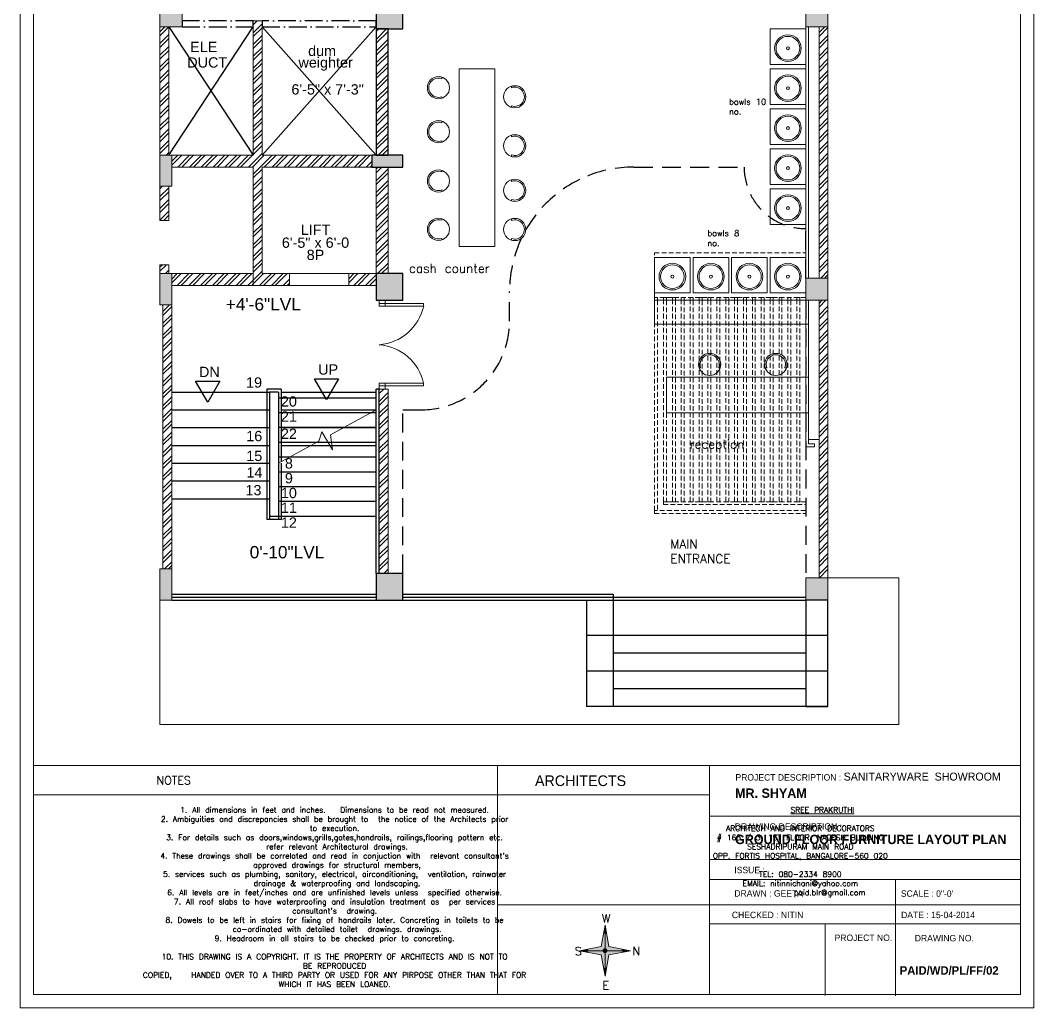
# Model space of a CAD drawing. Header units: inches. Extents: x 111501 to 134888, y 46021 to 52102.
# Drawn here: x 113693 to 114377, y 48145 to 48812 of the extents above; entities that cross this region are included whole.
import ezdxf
from ezdxf.enums import TextEntityAlignment as Align
from ezdxf.lldxf.tags import DXFTag

# ---------------------------------------------------------------- set-up
doc = ezdxf.new("R2010")
doc.units = ezdxf.units.IN
doc.header["$MEASUREMENT"] = 0
for name, pattern in [('ACAD_ISO10W100', [18, 12, -3, 0, -3]), ('DASHED', [19.05, 12.7, -6.35]), ('HIDDEN2', [4.7625, 3.175, -1.5875])]:
    doc.linetypes.add(name, pattern=pattern)
for name, color, linetype in [('10', 1, 'Continuous'), ('D', 251, 'Continuous'), ('H', 9, 'Continuous'), ('RO', 7, 'Continuous'), ('staircase', 6, 'Continuous')]:
    doc.layers.add(name, color=color, linetype=linetype)
for name, color, linetype, lineweight in [('column', 252, 'Continuous', 9), ('DOOR', 1, 'Continuous', 0), ('FURNITURE', 14, 'Continuous', 18), ('SHEET', 7, 'Continuous', 30), ('text', 7, 'Continuous', 0), ('wall', 7, 'Continuous', 9)]:
    doc.layers.add(name, color=color, linetype=linetype, lineweight=lineweight)
doc.styles.add('A', font='arial.ttf')
doc.styles.get("Standard").update_dxf_attribs({"font": 'txt.shx', "height": 6})
doc.styles.add('style4', font='GOTHIC.TTF', dxfattribs={"height": 18})
tags = doc.linetypes.add('02B1', pattern=[15, 12, -3]).pattern_tags.tags
tags[6:7] = [DXFTag(74, 4), DXFTag(75, 0), DXFTag(340, '0'), DXFTag(46, 1.0), DXFTag(50, 0.0), DXFTag(44, 0.0), DXFTag(45, 0.0)]
tags[4:5] = [DXFTag(74, 4), DXFTag(75, 0), DXFTag(340, '0'), DXFTag(46, 1.0), DXFTag(50, 0.0), DXFTag(44, 0.0), DXFTag(45, 0.0)]
pattern_1 = [(45, (14908.9597, 1823.8855), (-3.97747564, 3.97747564), []), (45, (14911.6114, 1823.8855), (-3.97747564, 3.97747564), [])]

msp = doc.modelspace()

# ---------------------------------------------------------------- hatches: boundary and pattern name
at = {"layer": 'column'}
h = msp.add_hatch(color=256, dxfattribs=at)
h.paths.add_polyline_path([(113787.26, 48818.54), (113787.26, 48807.54), (113798.26, 48807.54), (113798.26, 48818.54)])
h.paths.add_polyline_path([(113798.26, 48818.54), (113798.26, 48822.54), (113787.26, 48822.54), (113787.26, 48818.54)])
h.paths.add_polyline_path([(113798.26, 48807.54), (113802.26, 48807.54), (113802.26, 48818.54), (113798.26, 48818.54)])
h.paths.add_polyline_path([(113802.26, 48822.54), (113798.26, 48822.54), (113798.26, 48818.54), (113802.26, 48818.54)])
h = msp.add_hatch(color=256, dxfattribs=at)
h.paths.add_polyline_path([(113951.27, 48823.99), (113933.27, 48823.99), (113933.27, 48805.99), (113951.27, 48805.99)])
h.paths.add_polyline_path([(113930.27, 48712.7), (113951.27, 48712.7), (113951.27, 48720.7), (113930.27, 48720.7)])
h.paths.add_polyline_path([(113951.27, 48640.7), (113933.27, 48640.7), (113933.27, 48622.7), (113951.27, 48622.7)])
h = msp.add_hatch(color=256, dxfattribs=at)
h.paths.add_polyline_path([(114238.26, 48818.54), (114238.26, 48807.54), (114227.26, 48807.54), (114227.26, 48818.54)])
h.paths.add_polyline_path([(114227.26, 48818.54), (114227.26, 48822.54), (114238.26, 48822.54), (114238.26, 48818.54)])
h.paths.add_polyline_path([(114227.26, 48807.54), (114223.26, 48807.54), (114223.26, 48818.54), (114227.26, 48818.54)])
h.paths.add_polyline_path([(114223.26, 48822.54), (114227.26, 48822.54), (114227.26, 48818.54), (114223.26, 48818.54)])
h = msp.add_hatch(color=256, dxfattribs=at)
h.paths.add_polyline_path([(113787.27, 48720.7), (113787.27, 48699.7), (113795.27, 48699.7), (113795.27, 48720.7)])
h.paths.add_polyline_path([(113787.27, 48640.7), (113787.27, 48619.7), (113795.27, 48619.7), (113795.27, 48640.7)])
h = msp.add_hatch(color=256, dxfattribs=at)
h.paths.add_polyline_path([(114238.26, 48633.75), (114238.26, 48622.75), (114227.26, 48622.75), (114227.26, 48633.75)])
h.paths.add_polyline_path([(114227.26, 48633.75), (114227.26, 48637.75), (114238.26, 48637.75), (114238.26, 48633.75)])
h.paths.add_polyline_path([(114227.26, 48622.75), (114223.26, 48622.75), (114223.26, 48633.75), (114227.26, 48633.75)])
h.paths.add_polyline_path([(114223.26, 48637.75), (114227.26, 48637.75), (114227.26, 48633.75), (114223.26, 48633.75)])
for points in [[(113787.27, 48441.27), (113787.27, 48420.27), (113795.27, 48420.27), (113795.27, 48441.27)], [(113951.27, 48438.27), (113933.27, 48438.27), (113933.27, 48420.27), (113951.27, 48420.27)]]:
    msp.add_hatch(color=256, dxfattribs=at).paths.add_polyline_path(points)
h = msp.add_hatch(color=256, dxfattribs=at)
h.paths.add_polyline_path([(114238.26, 48431.27), (114238.26, 48420.27), (114227.26, 48420.27), (114227.26, 48431.27)])
h.paths.add_polyline_path([(114227.26, 48431.27), (114227.26, 48435.27), (114238.26, 48435.27), (114238.26, 48431.27)])
h.paths.add_polyline_path([(114227.26, 48420.27), (114223.26, 48420.27), (114223.26, 48431.27), (114227.26, 48431.27)])
h.paths.add_polyline_path([(114223.26, 48435.27), (114227.26, 48435.27), (114227.26, 48431.27), (114223.26, 48431.27)])
at = {"layer": 'SHEET', "lineweight": 5}
h = msp.add_hatch(color=0, dxfattribs=at)
h.set_gradient(color1=(186, 79, 131), one_color=1, tint=1, name='INVHEMISPHERICAL')
h.paths.add_polyline_path([(114074.57, 48183.4), (114076.34, 48182.26), (114085.1, 48180.53), (114086.71, 48171.82), (114087.76, 48170.77), (114087.76, 48183.4)])
h.paths.add_polyline_path([(114100.96, 48183.4), (114099.19, 48184.55), (114090.43, 48186.27), (114088.81, 48194.98), (114087.76, 48196.04), (114087.76, 48183.4)])
h = msp.add_hatch(color=0, dxfattribs=at)
h.set_gradient(color1=(186, 79, 131), one_color=1, tint=1, name='CURVED')
h.paths.add_polyline_path([(114087.76, 48196.04), (114086.71, 48194.98), (114085.1, 48186.27), (114076.34, 48184.55), (114074.57, 48183.4), (114087.76, 48183.4)])
h.paths.add_polyline_path([(114087.76, 48170.77), (114088.81, 48171.82), (114090.43, 48180.53), (114099.19, 48182.26), (114100.96, 48183.4), (114087.76, 48183.4)])
h = msp.add_hatch(color=0, dxfattribs=at)
h.set_gradient(color1=(0, 0, 41), one_color=1, tint=1, name='CYLINDER')
h.paths.add_polyline_path([(114087.76, 48200.65), (114086.71, 48194.98), (114087.76, 48196.04)])
h.paths.add_polyline_path([(114087.76, 48200.65), (114087.76, 48196.04), (114088.81, 48194.98)])
h = msp.add_hatch(color=0, dxfattribs=at)
h.set_gradient(color1=(0, 0, 41), one_color=1, tint=1, name='CURVED')
h.paths.add_polyline_path([(114070.52, 48183.4), (114074.57, 48183.4), (114076.34, 48184.55)])
h.paths.add_polyline_path([(114070.52, 48183.4), (114076.34, 48182.26), (114074.57, 48183.4)])
h = msp.add_hatch(color=0, dxfattribs=at)
h.set_gradient(color1=(186, 79, 131), one_color=1, tint=1, name='SPHERICAL')
edge = h.paths.add_edge_path()
edge.add_arc((114087.76, 48183.4), 1.39, 0, 360)
h = msp.add_hatch(color=0, dxfattribs=at)
h.set_gradient(color1=(0, 0, 41), one_color=1, tint=1, name='INVCURVED')
h.paths.add_polyline_path([(114105.01, 48183.4), (114100.96, 48183.4), (114099.19, 48182.26)])
h.paths.add_polyline_path([(114105.01, 48183.4), (114099.19, 48184.55), (114100.96, 48183.4)])
h = msp.add_hatch(color=0, dxfattribs=at)
h.set_gradient(color1=(0, 0, 41), one_color=1, tint=1)
h.paths.add_polyline_path([(114087.76, 48170.77), (114086.71, 48171.82), (114087.76, 48166.16)])
h.paths.add_polyline_path([(114087.76, 48166.16), (114088.81, 48171.82), (114087.76, 48170.77)])
at = {"layer": 'wall', "lineweight": 5}
h = msp.add_hatch(dxfattribs=at)
h.set_pattern_fill('ANSI32', color=256, scale=15, style=0)
h.set_pattern_definition(pattern_1)
h.paths.add_polyline_path([(113850.27, 48712.7), (113850.27, 48632.7), (113874.77, 48632.7), (113874.77, 48640.7), (113856.27, 48640.7), (113856.27, 48712.7), (113930.27, 48712.7), (113930.27, 48720.7), (113856.27, 48720.7), (113856.27, 48811.49), (113850.27, 48811.49), (113850.27, 48720.7), (113795.27, 48720.7), (113795.27, 48712.7)])
h = msp.add_hatch(dxfattribs=at)
h.set_pattern_fill('ANSI32', color=256, scale=15, style=0)
h.set_pattern_definition(pattern_1)
h.paths.add_polyline_path([(113787.26, 48807.49), (113793.26, 48807.49), (113793.26, 48720.7), (113787.27, 48720.7)])
h = msp.add_hatch(dxfattribs=at)
h.set_pattern_fill('ANSI32', color=256, scale=15, style=0)
h.set_pattern_definition(pattern_1)
h.paths.add_polyline_path([(113933.27, 48805.99), (113933.27, 48720.7), (113941.27, 48720.7), (113941.27, 48805.99)])
h = msp.add_hatch(dxfattribs=at)
h.set_pattern_fill('ANSI32', color=256, scale=15, style=0)
h.set_pattern_definition(pattern_1)
h.paths.add_polyline_path([(114232.26, 48637.7), (114238.26, 48637.7), (114238.26, 48807.49), (114232.26, 48807.49)])
h = msp.add_hatch(dxfattribs=at)
h.set_pattern_fill('ANSI32', color=256, scale=15, style=0)
h.set_pattern_definition(pattern_1)
h.paths.add_polyline_path([(113933.27, 48640.7), (113941.27, 48640.7), (113941.27, 48712.7), (113933.27, 48712.7)])
h = msp.add_hatch(dxfattribs=at)
h.set_pattern_fill('ANSI32', color=256, scale=15, style=0)
h.set_pattern_definition(pattern_1)
h.paths.add_polyline_path([(113787.27, 48676.7), (113793.27, 48676.7), (113793.27, 48699.7), (113787.27, 48699.7)])
h = msp.add_hatch(dxfattribs=at)
h.set_pattern_fill('ANSI32', color=256, scale=15, style=0)
h.set_pattern_definition(pattern_1)
h.paths.add_polyline_path([(113787.27, 48646.7), (113787.27, 48640.7), (113793.27, 48640.7), (113793.27, 48646.7)])
h = msp.add_hatch(dxfattribs=at)
h.set_pattern_fill('ANSI32', color=256, scale=15, style=0)
h.set_pattern_definition(pattern_1)
h.paths.add_polyline_path([(113795.27, 48632.7), (113850.27, 48632.7), (113850.27, 48640.7), (113795.27, 48640.7)])
h = msp.add_hatch(dxfattribs=at)
h.set_pattern_fill('ANSI32', color=256, scale=15, style=0)
h.set_pattern_definition(pattern_1)
h.paths.add_polyline_path([(113914.77, 48632.7), (113933.27, 48632.7), (113933.27, 48640.7), (113914.77, 48640.7)])
h = msp.add_hatch(dxfattribs=at)
h.set_pattern_fill('ANSI32', color=256, scale=15, style=0)
h.set_pattern_definition(pattern_1)
h.paths.add_polyline_path([(113795.27, 48441.27), (113795.27, 48619.7), (113789.27, 48619.7), (113789.27, 48441.27), (113795.27, 48441.27)])
h = msp.add_hatch(dxfattribs=at)
h.set_pattern_fill('ANSI32', color=256, scale=15, style=0)
h.set_pattern_definition(pattern_1)
h.paths.add_polyline_path([(114238.26, 48435.27), (114238.26, 48622.7), (114232.26, 48622.7), (114232.26, 48528.7), (114232.26, 48435.27)])
h = msp.add_hatch(dxfattribs=at)
h.set_pattern_fill('ANSI32', color=256, scale=15, style=0)
h.set_pattern_definition(pattern_1)
h.paths.add_polyline_path([(113941.27, 48438.27), (113941.27, 48461.27), (113941.27, 48465.27), (113941.27, 48562.7), (113935.27, 48562.7), (113935.27, 48438.27)])

# ---------------------------------------------------------------- linework, layer by layer
at = {"lineweight": 5}
msp.add_lwpolyline([(113935.27, 48438.27), (113941.27, 48438.27), (113941.27, 48562.7), (113935.27, 48562.7)], close=True, dxfattribs=at)
at = {"layer": '10', "linetype": 'Continuous'}
for p, q in [((113933.27, 48805.99), (113933.27, 48720.7)), ((113869.21, 48562.72), (113859.32, 48562.72)), ((113867.21, 48560.72), (113861.32, 48560.72))]:
    msp.add_line(p, q, dxfattribs=at)
for points in [[(113819.51, 48553.97), (113811.33, 48568.13), (113827.68, 48568.13)], [(113899.73, 48555.6), (113891.55, 48569.76), (113907.9, 48569.76)]]:
    msp.add_lwpolyline(points, close=True, dxfattribs=at)
at = {"layer": 'column'}
msp.add_line((113933.27, 48562.7), (113933.27, 48560.7), dxfattribs=at)
for points in [[(113787.26, 48822.49), (113802.26, 48822.49), (113802.26, 48807.49), (113787.26, 48807.49)], [(114238.26, 48822.49), (114223.26, 48822.49), (114223.26, 48807.49), (114238.26, 48807.49)], [(113795.27, 48699.7), (113795.27, 48720.7), (113787.27, 48720.7), (113787.27, 48699.7)], [(113795.27, 48619.7), (113795.27, 48640.7), (113787.27, 48640.7), (113787.27, 48619.7)], [(114238.26, 48637.7), (114223.26, 48637.7), (114223.26, 48622.7), (114238.26, 48622.7)], [(113795.27, 48420.27), (113795.27, 48441.27), (113787.27, 48441.27), (113787.27, 48420.27)], [(114238.26, 48435.27), (114223.26, 48435.27), (114223.26, 48420.27), (114238.26, 48420.27)]]:
    msp.add_lwpolyline(points, close=True, dxfattribs=at)
at = {"layer": 'DOOR', "linetype": 'Continuous'}
for p, q in [((113902.44, 48531.92), (113933.27, 48548.72)), ((113896.58, 48533.9), (113894.5, 48527.59)), ((113896.58, 48533.9), (113903.81, 48521.81)), ((113903.81, 48521.81), (113902.44, 48531.92)), ((113867.21, 48512.72), (113894.5, 48527.59))]:
    msp.add_line(p, q, dxfattribs=at)
at = {"layer": 'DOOR', "color": 5, "linetype": 'Continuous', "lineweight": 0, "elevation": 0.11}
for points in [[(113935.28, 48622.69), (113935.28, 48618.69), (113939.28, 48618.69), (113939.28, 48622.69)], [(113935.28, 48618.69), (113935.28, 48620.54), (113965.32, 48620.54), (113965.32, 48618.69)]]:
    msp.add_lwpolyline(points, close=True, dxfattribs=at)
at = {"layer": 'DOOR', "color": 5, "linetype": 'Continuous', "lineweight": 0}
for points in [[(113935.27, 48566.7), (113935.27, 48564.85), (113965.31, 48564.85), (113965.31, 48566.7)], [(113935.27, 48562.7), (113935.27, 48566.7), (113939.27, 48566.7), (113939.27, 48562.7)]]:
    msp.add_lwpolyline(points, close=True, dxfattribs=at)
for centre, start, end in [((113932.67, 48626.07, 0.17), 274.4624, 347.26518), ((113932.66, 48559.32, 0.06), 12.73574, 85.52163)]:
    msp.add_arc(centre, 33.48, start, end, dxfattribs=at)
at = {"layer": 'FURNITURE', "lineweight": 5}
for p, q in [((114223.26, 48807.49), (114223.26, 48635.67)), ((114225.26, 48807.49), (114225.26, 48637.7)), ((114232.26, 48622.7), (114121.26, 48622.7))]:
    msp.add_line(p, q, dxfattribs=at)
at = {"layer": 'FURNITURE', "lineweight": 0}
for p, q in [((113977.53, 48773.44), (113977.53, 48772.39)), ((114024.61, 48767.34), (114024.61, 48766.28)), ((113977.5, 48760.16), (113977.5, 48759.11)), ((114024.63, 48754.06), (114024.64, 48753)), ((113977.53, 48743.72), (113977.53, 48742.67)), ((113977.5, 48730.44), (113977.5, 48729.39)), ((114024.61, 48734.22), (114024.61, 48733.16)), ((114024.63, 48720.94), (114024.64, 48719.88)), ((113977.53, 48710.51), (113977.53, 48709.45)), ((114024.61, 48704.11), (114024.61, 48703.06)), ((113977.5, 48697.23), (113977.5, 48696.17)), ((114024.63, 48690.83), (114024.64, 48689.78)), ((113977.53, 48677.81), (113977.53, 48676.75)), ((114024.61, 48677.7), (114024.61, 48676.65)), ((113977.5, 48664.53), (113977.5, 48663.48)), ((114024.63, 48664.43), (114024.64, 48663.37)), ((114223.26, 48622.7), (114223.26, 48523.7)), ((114225.26, 48622.7), (114225.26, 48525.7)), ((114151.24, 48577.15), (114152.3, 48577.15)), ((114164.52, 48577.18), (114165.58, 48577.18)), ((114195.94, 48577.15), (114196.99, 48577.15)), ((114209.22, 48577.18), (114210.27, 48577.18)), ((114223.26, 48523.7), (114229.26, 48523.7)), ((114225.26, 48528.7), (114232.26, 48528.7)), ((114225.26, 48525.7), (114229.26, 48525.7)), ((114229.26, 48525.7), (114229.26, 48523.7))]:
    msp.add_line(p, q, dxfattribs=at)
for points in [[(114199.26, 48805.99), (114223.26, 48805.99), (114223.26, 48781.99), (114199.26, 48781.99)], [(113989.27, 48778.99), (114013.27, 48778.99), (114013.27, 48658.99), (113989.27, 48658.99)], [(114199.26, 48778.99), (114223.26, 48778.99), (114223.26, 48754.99), (114199.26, 48754.99)], [(114199.26, 48751.99), (114223.26, 48751.99), (114223.26, 48727.99), (114199.26, 48727.99)], [(114199.26, 48724.99), (114223.26, 48724.99), (114223.26, 48700.99), (114199.26, 48700.99)], [(114199.26, 48697.99), (114223.26, 48697.99), (114223.26, 48673.99), (114199.26, 48673.99)], [(114121.26, 48651.7), (114145.26, 48651.7), (114145.26, 48627.7), (114121.26, 48627.7)], [(114147.26, 48651.7), (114171.26, 48651.7), (114171.26, 48627.7), (114147.26, 48627.7)], [(114173.26, 48651.7), (114197.26, 48651.7), (114197.26, 48627.7), (114173.26, 48627.7)], [(114199.26, 48651.7), (114223.26, 48651.7), (114223.26, 48627.7), (114199.26, 48627.7)]]:
    msp.add_lwpolyline(points, close=True, dxfattribs=at)
at = {"layer": 'FURNITURE', "color": 254, "linetype": 'HIDDEN2', "lineweight": 5}
for points in [[(114121.26, 48654.7), (114223.26, 48654.7), (114223.26, 48624.7), (114121.26, 48624.7)], [(114121.26, 48622.7), (114123.26, 48622.7), (114123.26, 48480.7), (114121.26, 48480.7)], [(114127.26, 48622.7), (114129.26, 48622.7), (114129.26, 48486.7), (114127.26, 48486.7)], [(114133.26, 48622.7), (114135.26, 48622.7), (114135.26, 48486.7), (114133.26, 48486.7)], [(114139.26, 48622.7), (114141.26, 48622.7), (114141.26, 48486.7), (114139.26, 48486.7)], [(114145.26, 48622.7), (114147.26, 48622.7), (114147.26, 48486.7), (114145.26, 48486.7)], [(114151.26, 48622.7), (114153.26, 48622.7), (114153.26, 48486.7), (114151.26, 48486.7)], [(114157.26, 48622.7), (114159.26, 48622.7), (114159.26, 48486.7), (114157.26, 48486.7)], [(114163.26, 48622.7), (114165.26, 48622.7), (114165.26, 48486.7), (114163.26, 48486.7)], [(114169.26, 48622.7), (114171.26, 48622.7), (114171.26, 48486.7), (114169.26, 48486.7)], [(114175.26, 48622.7), (114177.26, 48622.7), (114177.26, 48486.7), (114175.26, 48486.7)], [(114181.26, 48622.7), (114183.26, 48622.7), (114183.26, 48486.7), (114181.26, 48486.7)], [(114187.26, 48622.7), (114189.26, 48622.7), (114189.26, 48486.7), (114187.26, 48486.7)], [(114193.26, 48622.7), (114195.26, 48622.7), (114195.26, 48486.7), (114193.26, 48486.7)], [(114199.26, 48622.7), (114201.26, 48622.7), (114201.26, 48486.7), (114199.26, 48486.7)], [(114205.26, 48622.7), (114207.26, 48622.7), (114207.26, 48486.7), (114205.26, 48486.7)], [(114211.26, 48622.7), (114213.26, 48622.7), (114213.26, 48486.7), (114211.26, 48486.7)], [(114217.26, 48622.7), (114219.26, 48622.7), (114219.26, 48486.7), (114217.26, 48486.7)], [(114127.26, 48484.7), (114223.26, 48484.7), (114223.26, 48486.7), (114127.26, 48486.7)], [(114121.26, 48478.7), (114223.26, 48478.7), (114223.26, 48480.7), (114121.26, 48480.7)]]:
    msp.add_lwpolyline(points, close=True, dxfattribs=at)
at = {"layer": 'FURNITURE', "lineweight": 5}
for points in [[(114121.26, 48622.7), (114123.26, 48622.7), (114123.26, 48624.7), (114121.26, 48624.7)], [(114121.26, 48622.7), (114225.26, 48622.7), (114225.26, 48606.7), (114121.26, 48606.7)], [(114127.26, 48622.7), (114129.26, 48622.7), (114129.26, 48624.7), (114127.26, 48624.7)], [(114133.26, 48622.7), (114135.26, 48622.7), (114135.26, 48624.7), (114133.26, 48624.7)], [(114139.26, 48622.7), (114141.26, 48622.7), (114141.26, 48624.7), (114139.26, 48624.7)], [(114145.26, 48622.7), (114147.26, 48622.7), (114147.26, 48624.7), (114145.26, 48624.7)], [(114151.26, 48622.7), (114153.26, 48622.7), (114153.26, 48624.7), (114151.26, 48624.7)], [(114157.26, 48622.7), (114159.26, 48622.7), (114159.26, 48624.7), (114157.26, 48624.7)], [(114163.26, 48622.7), (114165.26, 48622.7), (114165.26, 48624.7), (114163.26, 48624.7)], [(114169.26, 48622.7), (114171.26, 48622.7), (114171.26, 48624.7), (114169.26, 48624.7)], [(114175.26, 48622.7), (114177.26, 48622.7), (114177.26, 48624.7), (114175.26, 48624.7)], [(114181.26, 48622.7), (114183.26, 48622.7), (114183.26, 48624.7), (114181.26, 48624.7)], [(114187.26, 48622.7), (114189.26, 48622.7), (114189.26, 48624.7), (114187.26, 48624.7)], [(114193.26, 48622.7), (114195.26, 48622.7), (114195.26, 48624.7), (114193.26, 48624.7)], [(114199.26, 48622.7), (114201.26, 48622.7), (114201.26, 48624.7), (114199.26, 48624.7)], [(114205.26, 48622.7), (114207.26, 48622.7), (114207.26, 48624.7), (114205.26, 48624.7)], [(114211.26, 48622.7), (114213.26, 48622.7), (114213.26, 48624.7), (114211.26, 48624.7)], [(114217.26, 48622.7), (114219.26, 48622.7), (114219.26, 48624.7), (114217.26, 48624.7)], [(114129.26, 48546.7), (114225.26, 48546.7), (114225.26, 48570.7), (114129.26, 48570.7)]]:
    msp.add_lwpolyline(points, close=True, dxfattribs=at)
at = {"layer": 'FURNITURE', "lineweight": 0}
for centre, radius in [((114211.26, 48792.99), 9), ((114211.26, 48792.99), 8), ((114211.26, 48792.99), 1), ((113975.3, 48766.28), 7.5), ((114211.26, 48765.99), 9), ((114211.26, 48765.99), 8), ((114026.83, 48760.17), 7.5), ((114211.26, 48765.99), 1), ((113975.3, 48736.56), 7.5), ((114211.26, 48738.99), 9), ((114211.26, 48738.99), 8), ((114211.26, 48738.99), 1), ((114026.83, 48727.06), 7.5), ((114211.26, 48711.99), 9), ((114211.26, 48711.99), 8), ((113975.3, 48703.34), 7.5), ((114211.26, 48711.99), 1), ((114026.83, 48696.95), 7.5), ((114211.26, 48684.99), 9), ((114211.26, 48684.99), 8), ((114211.26, 48684.99), 1), ((113975.3, 48670.65), 7.5), ((114026.83, 48670.54), 7.5), ((114133.26, 48638.7), 9), ((114133.26, 48638.7), 8), ((114159.26, 48638.7), 9), ((114159.26, 48638.7), 8), ((114185.26, 48638.7), 9), ((114185.26, 48638.7), 8), ((114211.26, 48638.7), 9), ((114211.26, 48638.7), 8), ((114133.26, 48638.7), 1), ((114159.26, 48638.7), 1), ((114185.26, 48638.7), 1), ((114211.26, 48638.7), 1), ((114158.41, 48579.38), 7.5), ((114203.1, 48579.38), 7.5)]:
    msp.add_circle(centre, radius, dxfattribs=at)
for centre, start, end in [((113975.3, 48766.28), 69.99333, 289.76965), ((114026.83, 48760.17), 250.23035, 110.00667), ((113975.3, 48736.56), 69.99333, 289.76965), ((114026.83, 48727.06), 250.23035, 110.00667), ((113975.3, 48703.34), 69.99333, 289.76965), ((114026.83, 48696.95), 250.23035, 110.00667), ((113975.3, 48670.65), 69.99333, 289.76965), ((114026.83, 48670.54), 250.23035, 110.00667), ((114158.41, 48579.38), 340.23035, 200.00667), ((114203.1, 48579.38), 340.23035, 200.00667)]:
    msp.add_arc(centre, 6.5, start, end, dxfattribs=at)
at = {"layer": 'H'}
for p, q in [((113793.26, 48720.7), (113850.27, 48807.49)), ((113793.26, 48807.49), (113850.27, 48720.7)), ((113856.27, 48807.49), (113933.27, 48720.7)), ((113933.27, 48807.49), (113856.27, 48720.7)), ((113933.27, 48556.72), (113867.21, 48556.72)), ((113933.27, 48546.72), (113867.21, 48546.72)), ((113933.27, 48536.72), (113867.21, 48536.72)), ((113933.27, 48526.72), (113867.21, 48526.72))]:
    msp.add_line(p, q, dxfattribs=at)
at = {"layer": 'H', "linetype": 'DASHED'}
for p, q in [((114107.27, 48712.7), (114181.69, 48712.7)), ((114223.26, 48637.7), (114223.26, 48671.13)), ((114023.27, 48608.72), (114023.27, 48628.7)), ((114223.26, 48622.7), (114223.26, 48435.27)), ((113951.27, 48548.72), (113963.27, 48548.72)), ((113951.27, 48438.27), (113951.27, 48548.72))]:
    msp.add_line(p, q, dxfattribs=at)
for centre, radius, start, end in [((114107.27, 48628.7), 84, 90, 180), ((114223.26, 48712.7), 41.57, 180, 270), ((113963.27, 48608.72), 60, 270, 0)]:
    msp.add_arc(centre, radius, start, end, dxfattribs=at)
at = {"layer": 'RO', "color": 7, "linetype": 'Continuous'}
for points in [[(113951.27, 48823.99), (113933.27, 48823.99), (113933.27, 48805.99), (113951.27, 48805.99)], [(113941.27, 48805.99), (113933.27, 48805.99), (113933.27, 48720.7), (113941.27, 48720.7)], [(113930.27, 48712.7), (113951.27, 48712.7), (113951.27, 48720.7), (113930.27, 48720.7)], [(113951.27, 48640.7), (113933.27, 48640.7), (113933.27, 48622.7), (113951.27, 48622.7)], [(113951.27, 48438.27), (113933.27, 48438.27), (113933.27, 48420.27), (113951.27, 48420.27)]]:
    msp.add_lwpolyline(points, close=True, dxfattribs=at)
at = {"layer": 'RO', "color": 7, "linetype": 'ACAD_ISO10W100'}
for points in [[(113802.26, 48807.49), (113850.27, 48807.49), (113850.27, 48811.49), (113802.26, 48811.49)], [(113856.27, 48807.49), (113933.27, 48807.49), (113933.27, 48811.49), (113856.27, 48811.49)]]:
    msp.add_lwpolyline(points, close=True, dxfattribs=at)
at = {"layer": 'SHEET', "color": 0, "lineweight": 5, "ltscale": 25}
for p, q in [((114368.31, 48308.53), (113701.87, 48308.53)), ((113701.87, 48308.53), (113701.87, 48153.81)), ((114015.25, 48308.53), (114015.25, 48153.81)), ((114158.4, 48308.53), (114158.4, 48153.81)), ((114158.4, 48288.68), (113701.87, 48288.68)), ((114236.34, 48201.53), (114236.34, 48153.07))]:
    msp.add_line(p, q, dxfattribs=at)
at = {"layer": 'SHEET', "color": 0, "lineweight": 5}
for p, q in [((114087.76, 48200.65, 6.79), (114085.1, 48186.27, 6.79)), ((114087.76, 48196.04, 6.79), (114086.71, 48194.98, 6.79)), ((114087.76, 48200.65, 6.79), (114087.76, 48166.16, 6.79)), ((114087.76, 48200.65, 6.79), (114090.43, 48186.27, 6.79)), ((114087.76, 48196.04, 6.79), (114088.81, 48194.98, 6.79)), ((114070.52, 48183.4, 6.79), (114085.1, 48186.27, 6.79)), ((114070.52, 48183.4, 6.79), (114105.01, 48183.4, 6.79)), ((114070.52, 48183.4, 6.79), (114085.1, 48180.53, 6.79)), ((114074.57, 48183.4, 6.79), (114076.34, 48184.55, 6.79)), ((114074.57, 48183.4, 6.79), (114076.34, 48182.26, 6.79)), ((114105.01, 48183.4, 6.79), (114090.43, 48186.27, 6.79)), ((114105.01, 48183.4, 6.79), (114090.43, 48180.53, 6.79)), ((114100.96, 48183.4, 6.79), (114099.19, 48184.55, 6.79)), ((114100.96, 48183.4, 6.79), (114099.19, 48182.26, 6.79)), ((114085.1, 48180.53, 6.79), (114087.76, 48166.16, 6.79)), ((114090.43, 48180.53, 6.79), (114087.76, 48166.16, 6.79)), ((114087.76, 48170.77, 6.79), (114086.71, 48171.82, 6.79)), ((114087.76, 48170.77, 6.79), (114088.81, 48171.82, 6.79))]:
    msp.add_line(p, q, dxfattribs=at)
at = {"layer": 'SHEET', "color": 0, "lineweight": 5, "ltscale": 25}
for points in [[(113692.95, 48144.89), (114377.24, 48144.89), (114377.24, 49881.43), (113692.95, 49881.43)], [(113701.87, 48153.81), (114368.31, 48153.81), (114368.31, 49872.51), (113701.87, 49872.51)]]:
    msp.add_lwpolyline(points, close=True, dxfattribs=at)
for points in [[(114368.31, 48274.26), (114158.4, 48274.26)], [(114368.31, 48245.07), (114158.4, 48245.07)], [(114368.31, 48231.48), (114158.4, 48231.48)], [(114284.01, 48201.53), (114284.01, 48231.48)], [(114015.25, 48214.35), (114158.4, 48214.35)], [(114158.4, 48214.35), (114368.31, 48214.35)], [(114368.31, 48201.53), (114158.4, 48201.53)], [(114284.01, 48152.97), (114284.01, 48201.42)]]:
    msp.add_lwpolyline(points, dxfattribs=at)
at = {"layer": 'SHEET', "color": 0, "lineweight": 5}
msp.add_circle((114087.76, 48183.4, 6.79), 1.39, dxfattribs=at)
at = {"layer": 'staircase'}
for p, q in [((113795.27, 48560.72), (113861.32, 48560.72)), ((113859.32, 48562.72), (113859.32, 48512.72)), ((113861.32, 48560.72), (113861.32, 48512.72)), ((113867.21, 48560.72), (113867.21, 48512.72)), ((113869.21, 48562.72), (113869.21, 48513.81)), ((113869.21, 48560.7), (113933.27, 48560.7)), ((113935.27, 48562.7), (113933.27, 48562.7)), ((113933.27, 48524.72), (113933.27, 48562.7)), ((113935.27, 48438.27), (113935.27, 48562.7)), ((113795.27, 48548.72), (113861.32, 48548.72)), ((113869.21, 48548.7), (113933.27, 48548.7)), ((113795.27, 48536.72), (113861.32, 48536.72)), ((113869.21, 48536.7), (113933.27, 48536.7)), ((113795.27, 48524.72), (113861.32, 48524.72)), ((113869.21, 48524.7), (113933.27, 48524.7)), ((113933.27, 48476.72), (113933.27, 48524.72)), ((113933.27, 48516.72), (113867.21, 48516.72)), ((113795.27, 48512.72), (113861.32, 48512.72)), ((113859.32, 48512.72), (113859.32, 48474.72)), ((113861.32, 48512.72), (113861.32, 48474.72)), ((113867.21, 48512.72), (113867.21, 48474.72)), ((113869.21, 48512.72), (113869.21, 48474.72)), ((113933.27, 48506.72), (113867.21, 48506.72)), ((113795.27, 48500.72), (113861.32, 48500.72)), ((113933.27, 48496.72), (113867.21, 48496.72)), ((113795.27, 48488.72), (113861.32, 48488.72)), ((113933.27, 48486.72), (113867.21, 48486.72)), ((113867.21, 48476.72), (113861.32, 48476.72)), ((113933.27, 48476.72), (113867.21, 48476.72)), ((113933.27, 48438.27), (113933.27, 48476.72)), ((113869.21, 48474.72), (113859.32, 48474.72)), ((113795.27, 48424.27), (113933.27, 48424.27)), ((113795.27, 48422.27), (113933.27, 48422.27)), ((113951.27, 48424.27), (114093.26, 48424.27)), ((113951.27, 48422.27), (114075.26, 48422.27)), ((114075.26, 48422.27), (114220.1, 48422.27)), ((114093.26, 48424.27), (114093.26, 48420.27)), ((114220.33, 48422.27), (114223.26, 48422.27)), ((113795.27, 48420.27), (113933.27, 48420.27)), ((113951.27, 48420.27), (114075.26, 48420.27)), ((114075.26, 48420.27), (114075.26, 48348.27)), ((114075.26, 48420.27), (114220.1, 48420.27)), ((114093.26, 48420.27), (114093.26, 48348.27)), ((114216.54, 48420.27), (114223.26, 48420.27)), ((114223.26, 48420.27), (114223.26, 48348.27)), ((114238.26, 48396.27), (114075.26, 48396.27)), ((114223.26, 48384.27), (114093.26, 48384.27)), ((114238.26, 48372.27), (114075.26, 48372.27)), ((114223.26, 48360.27), (114093.26, 48360.27)), ((114238.26, 48348.27), (114075.26, 48348.27))]:
    msp.add_line(p, q, dxfattribs=at)
msp.add_lwpolyline([(114223.26, 48348.27), (114238.26, 48348.27), (114238.26, 48420.27), (114223.26, 48420.27)], close=True, dxfattribs=at)
at = {"layer": 'wall'}
for p, q in [((113856.27, 48811.49), (113850.27, 48811.49)), ((113850.27, 48720.7), (113850.27, 48811.49)), ((113856.27, 48720.7), (113856.27, 48811.49)), ((113787.26, 48807.49), (113787.27, 48720.7)), ((113793.26, 48807.49), (113793.26, 48720.7)), ((114232.26, 48637.7), (114232.26, 48807.49)), ((114238.26, 48637.7), (114238.26, 48807.49)), ((113850.27, 48720.7), (113795.27, 48720.7)), ((113930.27, 48720.7), (113856.27, 48720.7)), ((113850.27, 48712.7), (113795.27, 48712.7)), ((113850.27, 48632.7), (113850.27, 48712.7)), ((113930.27, 48712.7), (113856.27, 48712.7)), ((113856.27, 48640.7), (113856.27, 48712.7)), ((113933.27, 48632.72), (113933.27, 48712.7)), ((113941.27, 48640.7), (113941.27, 48712.7)), ((113874.77, 48640.7), (113856.27, 48640.7)), ((113874.77, 48640.7), (113874.77, 48632.7)), ((113933.27, 48640.7), (113914.77, 48640.7)), ((113914.77, 48640.7), (113914.77, 48632.7)), ((113874.77, 48632.7), (113850.27, 48632.7)), ((113933.27, 48632.7), (113914.77, 48632.7)), ((113789.27, 48619.7), (113789.27, 48441.27)), ((113795.27, 48624.72), (113795.27, 48426.27)), ((114232.26, 48435.27), (114232.26, 48622.7)), ((114238.26, 48435.27), (114238.26, 48622.7))]:
    msp.add_line(p, q, dxfattribs=at)
at = {"layer": 'wall', "linetype": '02B1'}
for p, q in [((113874.77, 48640.7), (113914.77, 48640.7)), ((113914.77, 48632.7), (113874.77, 48632.7))]:
    msp.add_line(p, q, dxfattribs=at)
at = {"layer": 'wall', "lineweight": 5}
for p, q in [((114238.26, 48435.27), (114286.26, 48435.27)), ((114286.26, 48435.27), (114286.26, 48336.22)), ((113787.27, 48420.27), (113787.27, 48336.22)), ((114286.26, 48336.22), (113787.27, 48336.22))]:
    msp.add_line(p, q, dxfattribs=at)
at = {"layer": 'wall'}
for points in [[(113787.27, 48699.7), (113793.27, 48699.7), (113793.27, 48676.7), (113787.27, 48676.7)], [(113787.27, 48640.7), (113793.27, 48640.7), (113793.27, 48646.7), (113787.27, 48646.7)], [(113850.27, 48632.7), (113795.27, 48632.7), (113795.27, 48640.7), (113850.27, 48640.7)]]:
    msp.add_lwpolyline(points, close=True, dxfattribs=at)

# ---------------------------------------------------------------- texts
at = {"layer": 'D', "style": 'A'}
for s, height, p in [('ELE', 6.95, (113816.8, 48790.38)), ('dum', 6.95, (113896.75, 48787.7)), ('DUCT', 6.95, (113819.19, 48779.9)), ('weighter', 6.95, (113899.14, 48779.9)), ('6\'-5" x 7\'-3"', 6.9498, (113900.47, 48761.69)), ('LIFT', 6.95, (113892.3, 48666.85)), ('6\'-5" x 6\'-0', 6.9498, (113892.3, 48658.17)), ('8P', 6.95, (113892.3, 48649.91)), ('DN', 6.95, (113820.64, 48570.87)), ('UP', 6.95, (113900.86, 48572.5)), ('19', 6.95, (113850.79, 48563.72)), ('20', 6.95, (113874.32, 48550.92)), ('21', 6.95, (113874.32, 48540.74)), ('16', 6.95, (113850.93, 48527.56)), ('22', 6.95, (113874.32, 48529.1)), ('15', 6.95, (113850.93, 48514.15)), ('14', 6.95, (113851.1, 48502.95)), ('8', 6.95, (113874.32, 48509.1)), ('9', 6.95, (113874.32, 48499.1)), ('13', 6.95, (113850.41, 48491)), ('10', 6.95, (113874.32, 48489.1)), ('11', 6.95, (113874.32, 48479.1)), ('12', 6.95, (113874.32, 48469.1))]:
    msp.add_text(s, height=height, dxfattribs=at).set_placement(p, align=Align.CENTER)
for s, p in [('+4\'-6"LVL', (113831.67, 48615.83)), ('0\'-10"LVL', (113847.85, 48448.42))]:
    msp.add_text(s, height=8.34, dxfattribs=at).set_placement(p)
at = {"layer": 'SHEET', "color": 0, "lineweight": 5}
for s, insert, char_height, width, attachment_point in [('{\\H0.7553x;NOTES}', (113796.53, 48298.48), 7.1994, 64.1039, 5), ('{\\fCentury Gothic|b0|i0|c0|p34;ARCHITECTS}', (114071.25, 48298.18), 7.1994, 133.3627, 5), ("\\pi-0.10706,l0.12084,t14.87;1.^IAll dimensions in feet and inches.   Dimensions to be read not measured. \\P2.^IAmbiguities and discrepancies shall be brought to  the notice of the Architects prior \\P\\pt0.12084;to execution.\\P\\pt14.87;3.^IFor details such as doors,windows,grills,gates,handrails, railings,flooring pattern etc.\\P\\pt0.12084; refer relevant Architectural drawings. \\P\\pt14.87;4.^IThese drawings shall be correlated and read in conjuction with  relevant consultant's\\P\\pt0.12084; approved drawings for structural members, \\P\\pt14.87;5.^Iservices such as plumbing, sanitary, electrical, airconditioning,  ventilation, rainwater\\P\\pt0.12084; drainage & waterproofing and landscaping.\\P\\pt14.87;6.^IAll levels are in feet/inches and are unfinished levels unless  specified otherwise. \\P7.^IAll roof slabs to have waterproofing and insulation treatment as  per services \\P\\pt0.12084;consultant's  drawing. \\P\\pt14.87;8.^IDowels to be left in stairs for fixing of handrails later. Concreting in toilets to be\\P\\pt0.12084; co-ordinated with detailed toilet  drawings. drawings. \\P\\pt14.87;9.^IHeadroom in all stairs to be checked prior to concreting.\\P\\pi0,l0,t0;\\P\\pi-0.10706,l0.12084,t14.87;10.^ITHIS DRAWING IS A COPYRIGHT. IT IS THE PROPERTY OF ARCHITECTS AND IS NOT TO \\P\\pt0.12084;BE REPRODUCED\\PCOPIED,    HANDED OVER TO A THIRD PARTY OR USED FOR ANY PIRPOSE OTHER THAN THAT FOR \\PWHICH IT HAS BEEN LOANED.", (113905.16, 48219.65), 3.71751, 401.2073, 5), ('         {\\LSREE PRAKRUTHI} \\P\\PARCHITECH AND INTERIOR DECORATORS\\P{\\A1;# 163 / 3, 1ST FLOOR, NAGESH BUILDING\\PSESHADRIPURAM MAIN ROAD\\POPP. FORTIS HOSPITAL, BANGALORE-560 020\\P\\PTEL: 080-2334 8900\\PEMAIL: nitinnichani@yahoo.com\\P            paid.blr@gmail.com}', (114219.62, 48249.97), 3.7175, 401.2073, 5), ('W', (114085.65, 48208.18, 6.79), 5.61, 3.7061, 1), ('S', (114067.31, 48185.9, 6.79), 5.61, 3.7061, 1), ('N', (114106.32, 48185.98, 6.79), 5.61, 3.7061, 1), ('E', (114086.09, 48162.79, 6.79), 5.61, 3.7061, 1)]:
    msp.add_mtext(s, dxfattribs=dict(at, insert=insert, char_height=char_height, width=width, attachment_point=attachment_point))
at = {"layer": 'SHEET', "color": 0, "lineweight": 5, "attachment_point": 1, "style": 'style4'}
for s, insert, char_height, width in [('PROJECT DESCRIPTION : {\\H1.239747x;SANITARYWARE  SHOWROOM}', (114175.84, 48303.69), 4.3312, 184.2003), ('{\\fCentury Gothic|b1|i0|c0|p34;MR. SHYAM}', (114175.59, 48292.98), 6.323, 157.8059), ('DRAWING DESCRIPTION :', (114175.39, 48269.44), 4.3312, 157.8059), ('{\\fCentury Gothic|b1|i0|c0|p34;GROUND FLOOR FURNITURE LAYOUT PLAN }', (114175.59, 48261.74), 6.323, 186.6412), ('ISSUE :', (114175.09, 48240.08), 4.331, 157.8059), ('DRAWN : GEETA', (114175.09, 48224.28), 4.3312, 157.8059), ('SCALE : 0"-0\'', (114287.53, 48224.17), 4.3312, 303.3755), ('CHECKED : NITIN', (114173.42, 48209.73), 4.3312, 157.8059), ('DATE : 15-04-2014', (114287.68, 48209.73), 4.3312, 303.3755), ('PROJECT NO.', (114242.77, 48194.32), 4.3312, 157.8059), ('DRAWING NO.', (114296.91, 48194.03), 4.3312, 303.3755), ('{\\fCentury Gothic|b1|i0|c0|p34;PAID/WD/PL/FF/02}', (114286.76, 48172.92), 5.6907, 287.5949)]:
    msp.add_mtext(s, dxfattribs=dict(at, insert=insert, char_height=char_height, width=width))
at = {"layer": 'text', "attachment_point": 1}
for s, insert, char_height, width in [('bowls 10 no.', (114171.52, 48758.83), 4, 30.1224), ('bowls 8 no.', (114156.88, 48670.03), 4, 30.1224), ('cash counter', (113955.45, 48647.29), 6, 77.5247), ('reception', (114144.87, 48528.54), 6, 32.8337), ('MAIN ENTRANCE', (114131.85, 48461.18), 6, 32.8337)]:
    msp.add_mtext(s, dxfattribs=dict(at, insert=insert, char_height=char_height, width=width))

doc.saveas('drawing.dxf')
